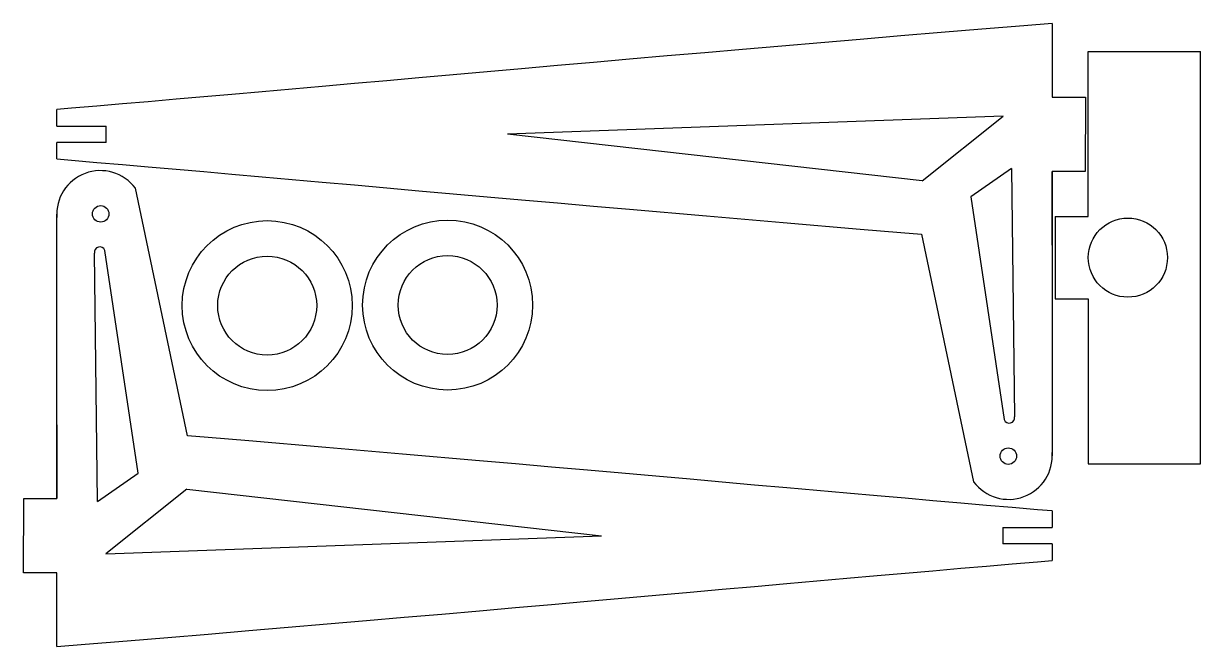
# Model space of a CAD drawing. Header units: inches. Extents: x 748 to 819.3, y 944.2 to 982.
import ezdxf

# ---------------------------------------------------------------- set-up
doc = ezdxf.new("R2010")
doc.units = ezdxf.units.IN
doc.header["$MEASUREMENT"] = 0
doc.layers.add('7', color=7, linetype='Continuous')
doc.layers.add('LAYER01', color=7, linetype='Continuous')

msp = doc.modelspace()

# ---------------------------------------------------------------- linework, layer by layer
for p, q in [((810.316, 982.02), (810.316, 977.553)), ((812.499, 980.323), (819.299, 980.323)), ((812.499, 970.323), (812.499, 980.323)), ((819.299, 955.323), (819.299, 980.323)), ((810.316, 977.553), (812.328, 977.553)), ((812.328, 977.553), (812.303, 973.053)), ((812.328, 977.553), (812.303, 973.053)), ((807.333, 976.407), (777.298, 975.303)), ((802.426, 972.484), (807.333, 976.407)), ((749.962, 975.803), (752.962, 975.803)), ((752.962, 974.803), (752.962, 975.803)), ((752.962, 974.803), (749.962, 974.803)), ((802.426, 972.484), (777.298, 975.303)), ((807.844, 973.234), (805.386, 971.506)), ((807.844, 973.234), (808.033, 958.168)), ((810.316, 973.053), (810.316, 955.803)), ((812.303, 973.053), (810.316, 973.053)), ((757.898, 957.018), (754.731, 972.031)), ((805.386, 971.506), (807.392, 957.994)), ((749.962, 953.203), (749.962, 970.453)), ((810.499, 970.323), (810.499, 965.323)), ((810.499, 970.323), (812.499, 970.323)), ((802.38, 969.237), (805.547, 954.225)), ((754.892, 954.749), (752.886, 968.261)), ((752.434, 953.022), (752.245, 968.088)), ((810.499, 965.323), (812.499, 965.323)), ((812.499, 965.323), (812.499, 955.323)), ((752.434, 953.022), (754.892, 954.749)), ((812.499, 955.323), (819.299, 955.323)), ((757.852, 953.771), (752.945, 949.849)), ((757.852, 953.771), (782.98, 950.953)), ((747.95, 948.703), (747.975, 953.203)), ((747.975, 953.203), (749.962, 953.203)), ((807.316, 951.453), (810.316, 951.453)), ((807.316, 951.453), (807.316, 950.453)), ((752.945, 949.849), (782.98, 950.953)), ((810.316, 950.453), (807.316, 950.453)), ((749.962, 948.703), (747.95, 948.703)), ((749.962, 944.236), (749.962, 948.703))]:
    msp.add_line(p, q)
for centre, radius in [((752.628, 970.473), 0.5), ((814.899, 967.823), 2.4), ((762.721, 964.911), 3), ((773.659, 964.944), 3), ((807.65, 955.782), 0.5)]:
    msp.add_circle(centre, radius)
at = {"color": 7, "linetype": 'ByBlock'}
for centre in [(762.721, 964.911), (773.659, 964.944)]:
    msp.add_circle(centre, 5.153, dxfattribs=at)
for centre, radius, start, end in [((752.608, 970.453), 2.645, 36.61133, 184.44311), ((752.575, 968.139), 0.334, 21.56703, 188.68871), ((807.703, 958.117), 0.334, 201.56703, 8.68871), ((807.67, 955.803), 2.645, 216.61133, 4.44311)]:
    msp.add_arc(centre, radius, start, end)
at = {"layer": '7', "linetype": 'Continuous'}
for points in [[(810.316, 982.02), (808.585, 981.881), (806.05, 981.673), (803.588, 981.47), (801.128, 981.264), (798.667, 981.056), (796.29, 980.854), (793.914, 980.651), (791.537, 980.447), (789.252, 980.249), (786.968, 980.051), (784.684, 979.851), (782.501, 979.659), (780.319, 979.466), (778.137, 979.273), (776.065, 979.09), (773.994, 978.907), (771.922, 978.724), (769.969, 978.551), (768.017, 978.378), (766.063, 978.205), (764.236, 978.042), (762.409, 977.881), (760.582, 977.719), (758.889, 977.571), (757.197, 977.423), (755.504, 977.276), (753.952, 977.142), (752.401, 977.01), (750.849, 976.878), (749.962, 976.803)], [(749.962, 973.803), (750.849, 973.728), (752.401, 973.597), (753.952, 973.464), (755.504, 973.33), (757.197, 973.183), (758.889, 973.035), (760.582, 972.887), (762.409, 972.726), (764.236, 972.564), (766.063, 972.402), (768.017, 972.228), (769.969, 972.055), (771.922, 971.882), (773.994, 971.699), (776.065, 971.516), (778.137, 971.333), (780.319, 971.14), (782.501, 970.948), (784.684, 970.756), (789.345, 970.349), (794.005, 969.947), (798.667, 969.55), (801.128, 969.342), (802.38, 969.237)], [(810.316, 968.586), (810.316, 973.053)], [(749.962, 957.67), (749.962, 953.203)], [(810.316, 952.453), (809.429, 952.528), (807.877, 952.659), (806.326, 952.792), (804.774, 952.926), (803.081, 953.073), (801.389, 953.221), (799.696, 953.369), (797.869, 953.53), (796.042, 953.692), (794.215, 953.854), (792.261, 954.028), (790.309, 954.201), (788.356, 954.374), (786.284, 954.557), (784.213, 954.74), (782.141, 954.923), (779.959, 955.116), (777.777, 955.308), (775.594, 955.5), (770.933, 955.907), (766.273, 956.309), (761.611, 956.706), (759.15, 956.914), (757.898, 957.018)], [(749.963, 944.236), (751.693, 944.375), (754.228, 944.583), (756.69, 944.786), (759.15, 944.992), (761.611, 945.2), (763.988, 945.402), (766.364, 945.605), (768.741, 945.809), (771.026, 946.007), (773.31, 946.205), (775.594, 946.405), (777.777, 946.597), (779.959, 946.79), (782.141, 946.983), (784.213, 947.166), (786.284, 947.349), (788.356, 947.532), (790.309, 947.705), (792.261, 947.878), (794.215, 948.051), (796.042, 948.214), (797.869, 948.375), (799.696, 948.537), (801.389, 948.685), (803.081, 948.833), (804.774, 948.98), (806.326, 949.114), (807.877, 949.246), (809.429, 949.378), (810.316, 949.453)]]:
    msp.add_lwpolyline(points, dxfattribs=at)
at = {"layer": 'LAYER01', "color": 7, "linetype": 'Continuous'}
for p, q in [((749.962, 975.803), (749.962, 976.803)), ((749.962, 973.803), (749.962, 974.803)), ((810.316, 952.453), (810.316, 951.453)), ((810.316, 950.453), (810.316, 949.453))]:
    msp.add_line(p, q, dxfattribs=at)

doc.saveas('drawing.dxf')
